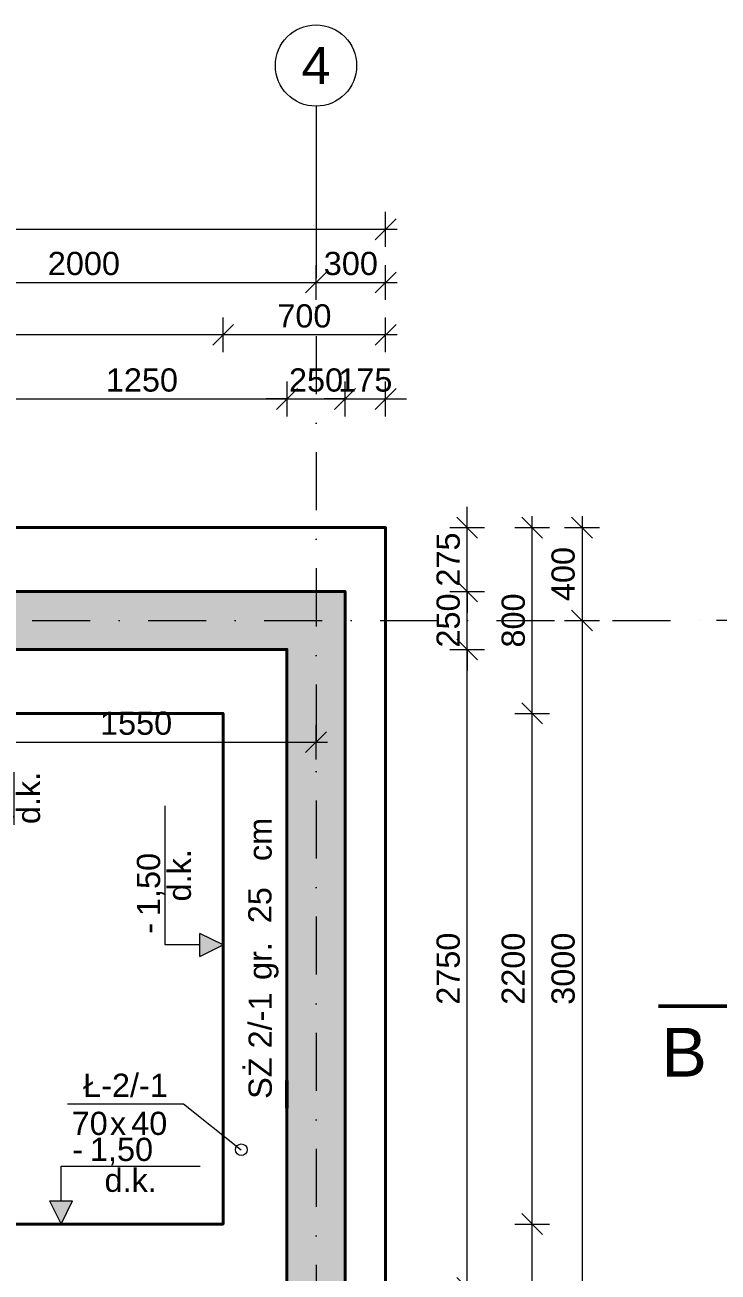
# Model space of a CAD drawing. Header units: millimetres. Extents: x -21220 to 1756793, y -806857 to 86733.
# Drawn here: x 63645 to 66631, y 14533 to 19905 of the extents above; entities that cross this region are included whole.
import ezdxf
from ezdxf.enums import TextEntityAlignment as Align

# ---------------------------------------------------------------- set-up
doc = ezdxf.new("R2010")
doc.units = ezdxf.units.MM
doc.header["$LTSCALE"] = 10
doc.linetypes.add('DASHDOT', pattern=[1, 0.5, -0.25, 0, -0.25])
doc.layers.get('Defpoints').update_dxf_attribs({"color": 2, "lineweight": 50})
for name, color, linetype, lineweight in [('G-Bloki', 221, 'Continuous', 5), ('G-Cienka', 4, 'Continuous', 9), ('G-Elementy konstrukcyjne', 1, 'Continuous', 40), ('G-Kreskowanie', 9, 'Continuous', 5), ('G-Opisy', 2, 'Continuous', 18), ('G-Osie', 6, 'DASHDOT', 9), ('G-Wymiary', 4, 'Continuous', 9)]:
    doc.layers.add(name, color=color, linetype=linetype, lineweight=lineweight)
doc.styles.add('Arial-GG', font='arial.ttf')
doc.dimstyles.new('e-cad_1_50_[mm]', dxfattribs={"dimscale": 50, "dimtxt": 2, "dimasz": 1.8, "dimexe": 1.5, "dimexo": 0, "dimgap": 0.6, "dimtad": 1, "dimdec": 1, "dimrnd": 1, "dimtxsty": 'Arial-GG', "dimblk": 'OBLIQUE', "dimcen": 0, "dimdle": 1, "dimclrd": 4, "dimclre": 4, "dimclrt": 7, "dimadec": 1, "dimazin": 0, "dimtfac": 1, "dimtdec": 1, "dimtix": 1, "dimtmove": 0, "dimatfit": 2, "dimfxl": 1.5, "dimfxlon": 1, "dimlwd": -1, "dimlwe": -1, "dimarcsym": 0})
doc.dimstyles.new('W-1 do 50-GG mm', dxfattribs={"dimscale": 50, "dimtxt": 2, "dimasz": 1.8, "dimexe": 1.5, "dimexo": 0, "dimgap": 0.6, "dimtad": 1, "dimdec": 1, "dimrnd": 1, "dimtxsty": 'Arial-GG', "dimblk": 'OBLIQUE', "dimcen": 0, "dimdle": 1, "dimclrd": 4, "dimclre": 4, "dimclrt": 7, "dimadec": 1, "dimazin": 0, "dimtfac": 1, "dimtdec": 1, "dimtix": 1, "dimtmove": 0, "dimatfit": 2, "dimfxl": 1.5, "dimfxlon": 1, "dimlwd": -1, "dimlwe": -1, "dimarcsym": 0})

# ---------------------------------------------------------------- blocks, each defined once
blk = doc.blocks.new('*U572')
at = {"layer": 'G-Cienka', "ltscale": 0.8}
blk.add_lwpolyline([(490.2, 0), (0, 0)], dxfattribs=at)
blk.add_circle((665.2, 0), 175, dxfattribs=at)
at = {"layer": 'G-Opisy', "ltscale": 0.8, "style": 'Arial-GG'}
blk.add_attdef('OS', text='', height=160, dxfattribs=at).set_placement((681.9, 0), align=Align.MIDDLE_CENTER)
blk = doc.blocks.new('*U566')
at = {"layer": 'G-Cienka', "ltscale": 0.8}
blk.add_lwpolyline([(-490.2, 0), (0, 0)], dxfattribs=at)
blk.add_circle((-665.2, 0), 175, dxfattribs=at)
at = {"layer": 'G-Opisy', "ltscale": 0.8, "style": 'Arial-GG'}
blk.add_attdef('OS', text='', height=160, rotation=90, dxfattribs=at).set_placement((-665.2, 0), align=Align.MIDDLE_CENTER)
blk = doc.blocks.new('*U580')
at = {"layer": 'G-Opisy'}
blk.add_hatch(color=256, dxfattribs=at).paths.add_polyline_path([(-50, 100), (0, 0), (50, 100), (0, 100)])
for p, q in [((0, 250), (600, 250)), ((-50, 100), (50, 100)), ((-100, 0), (100, 0))]:
    blk.add_line(p, q, dxfattribs=at)
at = {"layer": 'G-Opisy', "ltscale": 0.04}
for points in [[(0, 100), (0, 200), (0, 250)], [(-50, 100), (0, 0), (50, 100)]]:
    blk.add_lwpolyline(points, dxfattribs=at)
at = {"layer": 'G-Opisy', "ltscale": 2, "style": 'Arial-GG'}
for tag, p in [('ZNAK', (48.1, 321.8)), ('RZEDNA', (124.7, 321.8))]:
    blk.add_attdef(tag, text='', height=100, dxfattribs=at).set_placement(p, align=Align.MIDDLE_LEFT)
blk.add_attdef('POLOZENIE', text='', height=100, dxfattribs=at).set_placement((300, 188.9), align=Align.MIDDLE_CENTER)
blk = doc.blocks.new('*U581')
at = {"layer": 'G-Opisy'}
blk.add_hatch(color=256, dxfattribs=at).paths.add_polyline_path([(-100, -50), (0, 0), (-100, 50), (-100, 0)])
for p, q in [((-250, 0), (-250, 600)), ((0, -100), (0, 100)), ((-100, -50), (-100, 50))]:
    blk.add_line(p, q, dxfattribs=at)
at = {"layer": 'G-Opisy', "ltscale": 0.04}
for points in [[(-100, -50), (0, 0), (-100, 50)], [(-100, 0), (-200, 0), (-250, 0)]]:
    blk.add_lwpolyline(points, dxfattribs=at)
at = {"layer": 'G-Opisy', "ltscale": 2, "style": 'Arial-GG'}
for tag, p in [('RZEDNA', (-321.8, 124.7)), ('ZNAK', (-321.8, 48.1))]:
    blk.add_attdef(tag, text='', height=100, rotation=90, dxfattribs=at).set_placement(p, align=Align.MIDDLE_LEFT)
blk.add_attdef('POLOZENIE', text='', height=100, rotation=90, dxfattribs=at).set_placement((-188.9, 300), align=Align.MIDDLE_CENTER)
blk = doc.blocks.new('_Oblique')
at = {"color": 0, "linetype": 'ByBlock', "lineweight": -2}
blk.add_line((-0.5, -0.5), (0.5, 0.5), dxfattribs=at)
blk = doc.blocks.new('*D817')
at = {"layer": 'Defpoints', "color": 0, "ltscale": 0.8}
for p in [(64499, 14739.7), (63424, 11429.8), (64499, 9153.9)]:
    blk.add_point(p, dxfattribs=at)
at = {"layer": 'G-Wymiary', "color": 4, "ltscale": 2}
for p, q in [((63424, 9228.9), (63424, 9078.9)), ((64499, 9228.9), (64499, 9078.9)), ((63374, 9153.9), (64549, 9153.9))]:
    blk.add_line(p, q, dxfattribs=at)
at = {"layer": 'G-Wymiary', "color": 4, "ltscale": 0.8, "xscale": 90, "yscale": 90, "zscale": 90, "rotation": 180}
blk.add_blockref('_Oblique', (63424, 9153.9), dxfattribs=at)
at = {"layer": 'G-Wymiary', "color": 4, "ltscale": 0.8, "xscale": 90, "yscale": 90, "zscale": 90}
blk.add_blockref('_Oblique', (64499, 9153.9), dxfattribs=at)
at = {"layer": 'G-Wymiary', "color": 7, "ltscale": 0.8, "insert": (63961.5, 9234.9), "char_height": 100, "attachment_point": 5, "style": 'Arial-GG'}
blk.add_mtext('1075', dxfattribs=at)
blk = doc.blocks.new('*D818')
at = {"layer": 'Defpoints', "color": 0, "ltscale": 0.8}
for p in [(64499, 14739.7), (65199, 13939.7), (65199, 9153.9)]:
    blk.add_point(p, dxfattribs=at)
at = {"layer": 'G-Wymiary', "color": 4, "ltscale": 2}
for p, q in [((64499, 9228.9), (64499, 9078.9)), ((65199, 9228.9), (65199, 9078.9)), ((64449, 9153.9), (65249, 9153.9))]:
    blk.add_line(p, q, dxfattribs=at)
at = {"layer": 'G-Wymiary', "color": 4, "ltscale": 0.8, "xscale": 90, "yscale": 90, "zscale": 90, "rotation": 180}
blk.add_blockref('_Oblique', (64499, 9153.9), dxfattribs=at)
at = {"layer": 'G-Wymiary', "color": 4, "ltscale": 0.8, "xscale": 90, "yscale": 90, "zscale": 90}
blk.add_blockref('_Oblique', (65199, 9153.9), dxfattribs=at)
at = {"layer": 'G-Wymiary', "color": 7, "ltscale": 0.8, "insert": (64849, 9234.9), "char_height": 100, "attachment_point": 5, "style": 'Arial-GG'}
blk.add_mtext('700', dxfattribs=at)
blk = doc.blocks.new('*U617')
at = {"ltscale": 2}
blk.add_point((0, 0), dxfattribs=at)
at = {"layer": 'Defpoints'}
blk.add_lwpolyline([(0, 380.1), (0, 259.7)], dxfattribs=at)
at = {"layer": 'G-Opisy', "insert": (101, -521.8), "char_height": 100, "width": 2920.171, "attachment_point": 5, "rotation": 270, "style": 'Arial-GG'}
blk.add_mtext('gr.         cm', dxfattribs=at)
at = {"layer": 'G-Opisy', "ltscale": 2, "style": 'Arial-GG'}
blk.add_attdef('NAZWA', text='', height=100, rotation=270, dxfattribs=at).set_placement((65.7, -118.5), align=Align.RIGHT)
blk.add_attdef('GR', text='', height=100, rotation=270, dxfattribs=at).set_placement((67, -494.8), align=Align.CENTER)
blk = doc.blocks.new('*D841')
at = {"layer": 'Defpoints', "color": 0, "ltscale": 0.8}
for p in [(56899, 19064.7), (66624, 12771), (56612.2, 10104.5), (55174, 9908.5), (56899, 8467.3)]:
    blk.add_point(p, dxfattribs=at)
at = {"layer": 'G-Wymiary', "color": 4, "ltscale": 2}
blk.add_arc((56899, 10339.7), 370.9, 194.0362, 270, dxfattribs=at)
at = {"layer": 'G-Wymiary', "color": 4, "ltscale": 0.8, "xscale": 90, "yscale": 90, "zscale": 90, "rotation": 104.0362434679265}
blk.add_blockref('_Oblique', (56539.2, 10249.8), dxfattribs=at)
at = {"layer": 'G-Wymiary', "color": 4, "ltscale": 0.8, "xscale": 90, "yscale": 90, "zscale": 90}
blk.add_blockref('_Oblique', (56899, 9968.9), dxfattribs=at)
at = {"layer": 'G-Wymiary', "color": 7, "ltscale": 0.8, "insert": (56726.2, 10118.4), "char_height": 100, "attachment_point": 5, "rotation": 322.0181, "style": 'Arial-GG'}
blk.add_mtext('76,0%%d', dxfattribs=at)
blk = doc.blocks.new('*D846')
at = {"layer": 'Defpoints', "color": 0, "ltscale": 0.8}
for p in [(64774, 18293.9), (63524, 17464.7), (64774, 17214.7)]:
    blk.add_point(p, dxfattribs=at)
at = {"layer": 'G-Wymiary', "color": 4, "ltscale": 2}
for p, q in [((63524, 18218.9), (63524, 18368.9)), ((64774, 18218.9), (64774, 18368.9)), ((63474, 18293.9), (64824, 18293.9))]:
    blk.add_line(p, q, dxfattribs=at)
at = {"layer": 'G-Wymiary', "color": 4, "ltscale": 0.8, "xscale": 90, "yscale": 90, "zscale": 90, "rotation": 180}
blk.add_blockref('_Oblique', (63524, 18293.9), dxfattribs=at)
at = {"layer": 'G-Wymiary', "color": 4, "ltscale": 0.8, "xscale": 90, "yscale": 90, "zscale": 90}
blk.add_blockref('_Oblique', (64774, 18293.9), dxfattribs=at)
at = {"layer": 'G-Wymiary', "color": 7, "ltscale": 0.8, "insert": (64149, 18374.9), "char_height": 100, "attachment_point": 5, "style": 'Arial-GG'}
blk.add_mtext('1250', dxfattribs=at)
blk = doc.blocks.new('*D847')
at = {"layer": 'Defpoints', "color": 0, "ltscale": 0.8}
for p in [(65024, 18293.9), (65024, 17464.7), (64774, 17214.7)]:
    blk.add_point(p, dxfattribs=at)
at = {"layer": 'G-Wymiary', "color": 4, "ltscale": 2}
for p, q in [((64774, 18218.9), (64774, 18368.9)), ((65024, 18218.9), (65024, 18368.9)), ((64774, 18293.9), (64684, 18293.9)), ((64774, 18293.9), (65024, 18293.9)), ((65024, 18293.9), (65114, 18293.9))]:
    blk.add_line(p, q, dxfattribs=at)
at = {"layer": 'G-Wymiary', "color": 4, "ltscale": 0.8, "xscale": 90, "yscale": 90, "zscale": 90}
blk.add_blockref('_Oblique', (64774, 18293.9), dxfattribs=at)
at = {"layer": 'G-Wymiary', "color": 4, "ltscale": 0.8, "xscale": 90, "yscale": 90, "zscale": 90, "rotation": 180}
blk.add_blockref('_Oblique', (65024, 18293.9), dxfattribs=at)
at = {"layer": 'G-Wymiary', "color": 7, "ltscale": 0.8, "insert": (64899, 18374.9), "char_height": 100, "attachment_point": 5, "style": 'Arial-GG'}
blk.add_mtext('250', dxfattribs=at)
blk = doc.blocks.new('*D848')
at = {"layer": 'Defpoints', "color": 0, "ltscale": 0.8}
for p in [(65199, 18293.9), (65199, 17739.7), (65024, 17464.7)]:
    blk.add_point(p, dxfattribs=at)
at = {"layer": 'G-Wymiary', "color": 4, "ltscale": 2}
for p, q in [((65024, 18218.9), (65024, 18368.9)), ((65199, 18218.9), (65199, 18368.9)), ((65024, 18293.9), (64934, 18293.9)), ((65024, 18293.9), (65199, 18293.9)), ((65199, 18293.9), (65289, 18293.9))]:
    blk.add_line(p, q, dxfattribs=at)
at = {"layer": 'G-Wymiary', "color": 4, "ltscale": 0.8, "xscale": 90, "yscale": 90, "zscale": 90}
blk.add_blockref('_Oblique', (65024, 18293.9), dxfattribs=at)
at = {"layer": 'G-Wymiary', "color": 4, "ltscale": 0.8, "xscale": 90, "yscale": 90, "zscale": 90, "rotation": 180}
blk.add_blockref('_Oblique', (65199, 18293.9), dxfattribs=at)
at = {"layer": 'G-Wymiary', "color": 7, "ltscale": 0.8, "insert": (65111.5, 18374.9), "char_height": 100, "attachment_point": 5, "style": 'Arial-GG'}
blk.add_mtext('175', dxfattribs=at)
blk = doc.blocks.new('*D849')
at = {"layer": 'Defpoints', "color": 0, "ltscale": 0.8}
for p in [(64499, 18570), (65199, 17739.7), (64499, 16939.7)]:
    blk.add_point(p, dxfattribs=at)
at = {"layer": 'G-Wymiary', "color": 4, "ltscale": 2}
for p, q in [((64499, 18495), (64499, 18645)), ((65199, 18495), (65199, 18645)), ((65249, 18570), (64449, 18570))]:
    blk.add_line(p, q, dxfattribs=at)
at = {"layer": 'G-Wymiary', "color": 4, "ltscale": 0.8, "xscale": 90, "yscale": 90, "zscale": 90, "rotation": 180}
blk.add_blockref('_Oblique', (64499, 18570), dxfattribs=at)
at = {"layer": 'G-Wymiary', "color": 4, "ltscale": 0.8, "xscale": 90, "yscale": 90, "zscale": 90}
blk.add_blockref('_Oblique', (65199, 18570), dxfattribs=at)
at = {"layer": 'G-Wymiary', "color": 7, "ltscale": 0.8, "insert": (64849, 18651), "char_height": 100, "attachment_point": 5, "style": 'Arial-GG'}
blk.add_mtext('700', dxfattribs=at)
blk = doc.blocks.new('*D850')
at = {"layer": 'Defpoints', "color": 0, "ltscale": 0.8}
for p in [(59324, 18570), (59324, 17739.7), (64499, 16939.7)]:
    blk.add_point(p, dxfattribs=at)
at = {"layer": 'G-Wymiary', "color": 4, "ltscale": 2}
for p, q in [((59324, 18495), (59324, 18645)), ((64499, 18495), (64499, 18645)), ((64549, 18570), (59274, 18570))]:
    blk.add_line(p, q, dxfattribs=at)
at = {"layer": 'G-Wymiary', "color": 4, "ltscale": 0.8, "xscale": 90, "yscale": 90, "zscale": 90, "rotation": 180}
blk.add_blockref('_Oblique', (59324, 18570), dxfattribs=at)
at = {"layer": 'G-Wymiary', "color": 4, "ltscale": 0.8, "xscale": 90, "yscale": 90, "zscale": 90}
blk.add_blockref('_Oblique', (64499, 18570), dxfattribs=at)
at = {"layer": 'G-Wymiary', "color": 7, "ltscale": 0.8, "insert": (61911.5, 18651), "char_height": 100, "attachment_point": 5, "style": 'Arial-GG'}
blk.add_mtext('5175', dxfattribs=at)
blk = doc.blocks.new('*D857')
at = {"layer": 'Defpoints', "color": 0, "ltscale": 0.8}
for p in [(64899, 18795.7), (62899, 17739.7), (64899, 17739.7)]:
    blk.add_point(p, dxfattribs=at)
at = {"layer": 'G-Wymiary', "color": 4, "ltscale": 2}
for p, q in [((62899, 18720.7), (62899, 18870.7)), ((64899, 18720.7), (64899, 18870.7)), ((62849, 18795.7), (64949, 18795.7))]:
    blk.add_line(p, q, dxfattribs=at)
at = {"layer": 'G-Wymiary', "color": 4, "ltscale": 0.8, "xscale": 90, "yscale": 90, "zscale": 90, "rotation": 180}
blk.add_blockref('_Oblique', (62899, 18795.7), dxfattribs=at)
at = {"layer": 'G-Wymiary', "color": 4, "ltscale": 0.8, "xscale": 90, "yscale": 90, "zscale": 90}
blk.add_blockref('_Oblique', (64899, 18795.7), dxfattribs=at)
at = {"layer": 'G-Wymiary', "color": 7, "ltscale": 0.8, "insert": (63899, 18876.8), "char_height": 100, "attachment_point": 5, "style": 'Arial-GG'}
blk.add_mtext('2000', dxfattribs=at)
blk = doc.blocks.new('*D858')
at = {"layer": 'Defpoints', "color": 0, "ltscale": 0.8}
for p in [(65199, 18795.7), (64899, 17739.7), (65199, 17739.7)]:
    blk.add_point(p, dxfattribs=at)
at = {"layer": 'G-Wymiary', "color": 4, "ltscale": 2}
for p, q in [((64899, 18720.7), (64899, 18870.7)), ((65199, 18720.7), (65199, 18870.7)), ((64849, 18795.7), (65249, 18795.7))]:
    blk.add_line(p, q, dxfattribs=at)
at = {"layer": 'G-Wymiary', "color": 4, "ltscale": 0.8, "xscale": 90, "yscale": 90, "zscale": 90, "rotation": 180}
blk.add_blockref('_Oblique', (64899, 18795.7), dxfattribs=at)
at = {"layer": 'G-Wymiary', "color": 4, "ltscale": 0.8, "xscale": 90, "yscale": 90, "zscale": 90}
blk.add_blockref('_Oblique', (65199, 18795.7), dxfattribs=at)
at = {"layer": 'G-Wymiary', "color": 7, "ltscale": 0.8, "insert": (65049, 18876.8), "char_height": 100, "attachment_point": 5, "style": 'Arial-GG'}
blk.add_mtext('300', dxfattribs=at)
blk = doc.blocks.new('*D859')
at = {"layer": 'Defpoints', "color": 0, "ltscale": 0.8}
for p in [(56499, 19024.4), (56499, 17739.7), (65199, 17739.7)]:
    blk.add_point(p, dxfattribs=at)
at = {"layer": 'G-Wymiary', "color": 4, "ltscale": 2}
for p, q in [((56499, 18949.4), (56499, 19099.4)), ((65199, 18949.4), (65199, 19099.4)), ((65249, 19024.4), (56449, 19024.4))]:
    blk.add_line(p, q, dxfattribs=at)
at = {"layer": 'G-Wymiary', "color": 4, "ltscale": 0.8, "xscale": 90, "yscale": 90, "zscale": 90, "rotation": 180}
blk.add_blockref('_Oblique', (56499, 19024.4), dxfattribs=at)
at = {"layer": 'G-Wymiary', "color": 4, "ltscale": 0.8, "xscale": 90, "yscale": 90, "zscale": 90}
blk.add_blockref('_Oblique', (65199, 19024.4), dxfattribs=at)
at = {"layer": 'G-Wymiary', "color": 7, "ltscale": 0.8, "insert": (60849, 19105.5), "char_height": 100, "attachment_point": 5, "style": 'Arial-GG'}
blk.add_mtext('8700', dxfattribs=at)
blk = doc.blocks.new('*D861')
at = {"layer": 'Defpoints', "color": 0, "ltscale": 0.8}
for p in [(64774, 14464.7), (65550, 14464.7), (65024, 14214.7)]:
    blk.add_point(p, dxfattribs=at)
at = {"layer": 'G-Wymiary', "color": 4, "ltscale": 2}
for p, q in [((65550, 14464.7), (65550, 14554.7)), ((65475, 14464.7), (65625, 14464.7)), ((65550, 14214.7), (65550, 14464.7)), ((65475, 14214.7), (65625, 14214.7)), ((65550, 14214.7), (65550, 14124.7))]:
    blk.add_line(p, q, dxfattribs=at)
at = {"layer": 'G-Wymiary', "color": 4, "ltscale": 0.8, "xscale": 90, "yscale": 90, "zscale": 90}
for p, rotation in [((65550, 14464.7), 270), ((65550, 14214.7), 90)]:
    blk.add_blockref('_Oblique', p, dxfattribs=dict(at, rotation=rotation))
at = {"layer": 'G-Wymiary', "color": 7, "ltscale": 0.8, "insert": (65468.9, 14339.7), "char_height": 100, "attachment_point": 5, "rotation": 90, "style": 'Arial-GG'}
blk.add_mtext('250', dxfattribs=at)
blk = doc.blocks.new('*D862')
at = {"layer": 'Defpoints', "color": 0, "ltscale": 0.8}
for p in [(64774, 17214.7), (65550, 17214.7), (64774, 14464.7)]:
    blk.add_point(p, dxfattribs=at)
at = {"layer": 'G-Wymiary', "color": 4, "ltscale": 2}
for p, q in [((65550, 14414.7), (65550, 17264.7)), ((65475, 17214.7), (65625, 17214.7)), ((65475, 14464.7), (65625, 14464.7))]:
    blk.add_line(p, q, dxfattribs=at)
at = {"layer": 'G-Wymiary', "color": 4, "ltscale": 0.8, "xscale": 90, "yscale": 90, "zscale": 90}
for p, rotation in [((65550, 17214.7), 90), ((65550, 14464.7), 270)]:
    blk.add_blockref('_Oblique', p, dxfattribs=dict(at, rotation=rotation))
at = {"layer": 'G-Wymiary', "color": 7, "ltscale": 0.8, "insert": (65468.9, 15839.7), "char_height": 100, "attachment_point": 5, "rotation": 90, "style": 'Arial-GG'}
blk.add_mtext('2750', dxfattribs=at)
blk = doc.blocks.new('*D863')
at = {"layer": 'Defpoints', "color": 0, "ltscale": 0.8}
for p in [(65024, 17464.7), (65550, 17464.7), (64774, 17214.7)]:
    blk.add_point(p, dxfattribs=at)
at = {"layer": 'G-Wymiary', "color": 4, "ltscale": 2}
for p, q in [((65550, 17464.7), (65550, 17554.7)), ((65475, 17464.7), (65625, 17464.7)), ((65550, 17214.7), (65550, 17464.7)), ((65475, 17214.7), (65625, 17214.7)), ((65550, 17214.7), (65550, 17124.7))]:
    blk.add_line(p, q, dxfattribs=at)
at = {"layer": 'G-Wymiary', "color": 4, "ltscale": 0.8, "xscale": 90, "yscale": 90, "zscale": 90}
for p, rotation in [((65550, 17464.7), 270), ((65550, 17214.7), 90)]:
    blk.add_blockref('_Oblique', p, dxfattribs=dict(at, rotation=rotation))
at = {"layer": 'G-Wymiary', "color": 7, "ltscale": 0.8, "insert": (65468.9, 17339.7), "char_height": 100, "attachment_point": 5, "rotation": 90, "style": 'Arial-GG'}
blk.add_mtext('250', dxfattribs=at)
blk = doc.blocks.new('*D864')
at = {"layer": 'Defpoints', "color": 0, "ltscale": 0.8}
for p in [(65199, 17739.7), (65550, 17739.7), (65024, 17464.7)]:
    blk.add_point(p, dxfattribs=at)
at = {"layer": 'G-Wymiary', "color": 4, "ltscale": 2}
for p, q in [((65550, 17739.7), (65550, 17829.7)), ((65475, 17739.7), (65625, 17739.7)), ((65550, 17464.7), (65550, 17739.7)), ((65475, 17464.7), (65625, 17464.7)), ((65550, 17464.7), (65550, 17374.7))]:
    blk.add_line(p, q, dxfattribs=at)
at = {"layer": 'G-Wymiary', "color": 4, "ltscale": 0.8, "xscale": 90, "yscale": 90, "zscale": 90}
for p, rotation in [((65550, 17739.7), 270), ((65550, 17464.7), 90)]:
    blk.add_blockref('_Oblique', p, dxfattribs=dict(at, rotation=rotation))
at = {"layer": 'G-Wymiary', "color": 7, "ltscale": 0.8, "insert": (65468.9, 17602.2), "char_height": 100, "attachment_point": 5, "rotation": 90, "style": 'Arial-GG'}
blk.add_mtext('275', dxfattribs=at)
blk = doc.blocks.new('*D867')
at = {"layer": 'Defpoints', "color": 0, "ltscale": 0.8}
for p in [(64499, 14739.7), (65830.2, 14739.7), (65199, 13939.7)]:
    blk.add_point(p, dxfattribs=at)
at = {"layer": 'G-Wymiary', "color": 4, "ltscale": 2}
for p, q in [((65830.2, 13889.7), (65830.2, 14789.7)), ((65755.2, 14739.7), (65905.2, 14739.7)), ((65755.2, 13939.7), (65905.2, 13939.7))]:
    blk.add_line(p, q, dxfattribs=at)
at = {"layer": 'G-Wymiary', "color": 4, "ltscale": 0.8, "xscale": 90, "yscale": 90, "zscale": 90}
for p, rotation in [((65830.2, 14739.7), 90), ((65830.2, 13939.7), 270)]:
    blk.add_blockref('_Oblique', p, dxfattribs=dict(at, rotation=rotation))
at = {"layer": 'G-Wymiary', "color": 7, "ltscale": 0.8, "insert": (65749.1, 14339.7), "char_height": 100, "attachment_point": 5, "rotation": 90, "style": 'Arial-GG'}
blk.add_mtext('800', dxfattribs=at)
blk = doc.blocks.new('*D868')
at = {"layer": 'Defpoints', "color": 0, "ltscale": 0.8}
for p in [(64499, 16939.7), (65830.2, 16939.7), (64499, 14739.7)]:
    blk.add_point(p, dxfattribs=at)
at = {"layer": 'G-Wymiary', "color": 4, "ltscale": 2}
for p, q in [((65830.2, 14689.7), (65830.2, 16989.7)), ((65755.2, 16939.7), (65905.2, 16939.7)), ((65755.2, 14739.7), (65905.2, 14739.7))]:
    blk.add_line(p, q, dxfattribs=at)
at = {"layer": 'G-Wymiary', "color": 4, "ltscale": 0.8, "xscale": 90, "yscale": 90, "zscale": 90}
for p, rotation in [((65830.2, 16939.7), 90), ((65830.2, 14739.7), 270)]:
    blk.add_blockref('_Oblique', p, dxfattribs=dict(at, rotation=rotation))
at = {"layer": 'G-Wymiary', "color": 7, "ltscale": 0.8, "insert": (65749.1, 15839.7), "char_height": 100, "attachment_point": 5, "rotation": 90, "style": 'Arial-GG'}
blk.add_mtext('2200', dxfattribs=at)
blk = doc.blocks.new('*D869')
at = {"layer": 'Defpoints', "color": 0, "ltscale": 0.8}
for p in [(65199, 17739.7), (65830.2, 17739.7), (64499, 16939.7)]:
    blk.add_point(p, dxfattribs=at)
at = {"layer": 'G-Wymiary', "color": 4, "ltscale": 2}
for p, q in [((65830.2, 16889.7), (65830.2, 17789.7)), ((65755.2, 17739.7), (65905.2, 17739.7)), ((65755.2, 16939.7), (65905.2, 16939.7))]:
    blk.add_line(p, q, dxfattribs=at)
at = {"layer": 'G-Wymiary', "color": 4, "ltscale": 0.8, "xscale": 90, "yscale": 90, "zscale": 90}
for p, rotation in [((65830.2, 17739.7), 90), ((65830.2, 16939.7), 270)]:
    blk.add_blockref('_Oblique', p, dxfattribs=dict(at, rotation=rotation))
at = {"layer": 'G-Wymiary', "color": 7, "ltscale": 0.8, "insert": (65749.1, 17339.7), "char_height": 100, "attachment_point": 5, "rotation": 90, "style": 'Arial-GG'}
blk.add_mtext('800', dxfattribs=at)
blk = doc.blocks.new('*D870')
at = {"layer": 'Defpoints', "color": 0, "ltscale": 0.8}
for p in [(65199, 17739.7), (64899, 17339.7), (66045, 17339.7)]:
    blk.add_point(p, dxfattribs=at)
at = {"layer": 'G-Wymiary', "color": 4, "ltscale": 2}
for p, q in [((66045, 17789.7), (66045, 17289.7)), ((65970, 17739.7), (66120, 17739.7)), ((65970, 17339.7), (66120, 17339.7))]:
    blk.add_line(p, q, dxfattribs=at)
at = {"layer": 'G-Wymiary', "color": 4, "ltscale": 0.8, "xscale": 90, "yscale": 90, "zscale": 90}
for p, rotation in [((66045, 17739.7), 90), ((66045, 17339.7), 270)]:
    blk.add_blockref('_Oblique', p, dxfattribs=dict(at, rotation=rotation))
at = {"layer": 'G-Wymiary', "color": 7, "ltscale": 0.8, "insert": (65963.9, 17539.7), "char_height": 100, "attachment_point": 5, "rotation": 90, "style": 'Arial-GG'}
blk.add_mtext('400', dxfattribs=at)
blk = doc.blocks.new('*D871')
at = {"layer": 'Defpoints', "color": 0, "ltscale": 0.8}
for p in [(64899, 17339.7), (64902.1, 14339.7), (66045, 14339.7)]:
    blk.add_point(p, dxfattribs=at)
at = {"layer": 'G-Wymiary', "color": 4, "ltscale": 2}
for p, q in [((66045, 17389.7), (66045, 14289.7)), ((65970, 17339.7), (66120, 17339.7)), ((65970, 14339.7), (66120, 14339.7))]:
    blk.add_line(p, q, dxfattribs=at)
at = {"layer": 'G-Wymiary', "color": 4, "ltscale": 0.8, "xscale": 90, "yscale": 90, "zscale": 90}
for p, rotation in [((66045, 17339.7), 90), ((66045, 14339.7), 270)]:
    blk.add_blockref('_Oblique', p, dxfattribs=dict(at, rotation=rotation))
at = {"layer": 'G-Wymiary', "color": 7, "ltscale": 0.8, "insert": (65963.9, 15839.7), "char_height": 100, "attachment_point": 5, "rotation": 90, "style": 'Arial-GG'}
blk.add_mtext('3000', dxfattribs=at)
blk = doc.blocks.new('*D875')
at = {"layer": 'Defpoints', "color": 0, "ltscale": 0.8}
for p in [(62899, 19064.7), (66624, 12771), (63315, 11238.5), (55174, 9908.5), (62899, 8467.3)]:
    blk.add_point(p, dxfattribs=at)
at = {"layer": 'G-Wymiary', "color": 4, "ltscale": 2}
blk.add_arc((62899, 11839.7), 731.1, 270, 14.0362, dxfattribs=at)
at = {"layer": 'G-Wymiary', "color": 4, "ltscale": 0.8, "xscale": 90, "yscale": 90, "zscale": 90}
for p, rotation in [((63608.3, 12017.1), 104.0362434679265), ((62899, 11108.6), 180)]:
    blk.add_blockref('_Oblique', p, dxfattribs=dict(at, rotation=rotation))
at = {"layer": 'G-Wymiary', "color": 7, "ltscale": 0.8, "insert": (63404.3, 11445.2), "char_height": 100, "attachment_point": 5, "rotation": 52.0181, "style": 'Arial-GG'}
blk.add_mtext('104,0%%d', dxfattribs=at)
blk = doc.blocks.new('*D798')
at = {"layer": 'Defpoints', "color": 0, "ltscale": 0.8}
blk.add_point((-93.2, 106.8), dxfattribs=at)
blk.add_point((-93.2, 106.8), dxfattribs=at)
blk.add_point((-93.2, 106.8), dxfattribs=at)
at = {"layer": 'G-Opisy', "color": 4, "ltscale": 2}
for p, q in [((-842.2, 304.2), (-342.2, 304.2)), ((-342.2, 304.2), (-93.2, 106.8)), ((-93.2, 106.8), (-93.2, 106.8))]:
    blk.add_line(p, q, dxfattribs=at)
blk = doc.blocks.new('*D890')
at = {"layer": 'Defpoints', "color": 0, "ltscale": 0.8}
for p in [(64899, 16815.7), (63349, 16639.7), (64899, 16639.7)]:
    blk.add_point(p, dxfattribs=at)
at = {"layer": 'G-Wymiary', "color": 4, "ltscale": 2}
for p, q in [((63349, 16740.7), (63349, 16890.7)), ((64899, 16740.7), (64899, 16890.7)), ((63299, 16815.7), (64949, 16815.7))]:
    blk.add_line(p, q, dxfattribs=at)
at = {"layer": 'G-Wymiary', "color": 4, "ltscale": 0.8, "xscale": 90, "yscale": 90, "zscale": 90, "rotation": 180}
blk.add_blockref('_Oblique', (63349, 16815.7), dxfattribs=at)
at = {"layer": 'G-Wymiary', "color": 4, "ltscale": 0.8, "xscale": 90, "yscale": 90, "zscale": 90}
blk.add_blockref('_Oblique', (64899, 16815.7), dxfattribs=at)
at = {"layer": 'G-Wymiary', "color": 7, "ltscale": 0.8, "insert": (64124, 16896.7), "char_height": 100, "attachment_point": 5, "style": 'Arial-GG'}
blk.add_mtext('1550', dxfattribs=at)
blk = doc.blocks.new('*U725')
at = {"layer": 'G-Opisy', "const_width": 15}
blk.add_lwpolyline([(0, -369.1), (0, 456.7), (160.8, 0), (-313, 0)], dxfattribs=at)
at = {"layer": 'G-Opisy', "style": 'Arial-GG'}
blk.add_attdef('OZNACZENIE_PRZEKROJU', text='', height=210, dxfattribs=at).set_placement((-201.9, -198.3, -15), align=Align.MIDDLE_CENTER)
blk = doc.blocks.new('*U576')
at = {"layer": 'G-Opisy'}
blk.add_hatch(color=256, dxfattribs=at).paths.add_polyline_path([(100, -50), (0, 0), (100, 50), (100, 0)])
for p, q in [((250, 0), (250, 600)), ((0, -100), (0, 100)), ((100, -50), (100, 50))]:
    blk.add_line(p, q, dxfattribs=at)
at = {"layer": 'G-Opisy', "ltscale": 0.04}
for points in [[(100, -50), (0, 0), (100, 50)], [(100, 0), (200, 0), (250, 0)]]:
    blk.add_lwpolyline(points, dxfattribs=at)
at = {"layer": 'G-Opisy', "ltscale": 2, "style": 'Arial-GG'}
for tag, p in [('RZEDNA', (178.2, 124.7)), ('ZNAK', (178.2, 48.1))]:
    blk.add_attdef(tag, text='', height=100, rotation=90, dxfattribs=at).set_placement(p, align=Align.MIDDLE_LEFT)
blk.add_attdef('POLOZENIE', text='', height=100, rotation=90, dxfattribs=at).set_placement((311.1, 300), align=Align.MIDDLE_CENTER)
blk = doc.blocks.new('*U687')
at = {"layer": 'G-Cienka', "ltscale": 0.8}
blk.add_circle((-93.19, 106.78), 25, dxfattribs=at)
at = {"layer": 'G-Opisy', "ltscale": 0.8, "insert": (-624.24, 169.78), "char_height": 100, "width": 73.3551, "attachment_point": 8, "style": 'Arial-GG'}
blk.add_mtext('x', dxfattribs=at)
at = {"layer": 'G-Opisy', "ltscale": 0.8, "style": 'Arial-GG'}
blk.add_attdef('NAZWA', text='', height=100, dxfattribs=at).set_placement((-592.23, 304.18), align=Align.BOTTOM_CENTER)
blk.add_attdef('SZE', text='', height=100, dxfattribs=at).set_placement((-668.73, 140.18), align=Align.BOTTOM_RIGHT)
blk.add_attdef('WYS', text='', height=100, dxfattribs=at).set_placement((-567.64, 140.18), align=Align.BOTTOM_LEFT)
at = {"layer": 'G-Opisy', "ltscale": 2}
dim = blk.add_linear_dim(base=(-93.19, 106.78), p1=(-93.19, 106.78), p2=(-93.19, 106.78), text=' ', dimstyle='e-cad_1_50_[mm]', override={"dimscale": 50, "dimasz": 0, "dimgap": 5, "dimsah": 1, "dimdle": 6, "dimse1": 1, "dimse2": 1, "dimsd1": 1, "dimtmove": 1}, dxfattribs=at)
dim.commit()
dim.dimension.update_dxf_attribs({"geometry": '*D798', "text_midpoint": (-592.23, 304.18), "dimtype": 160})

msp = doc.modelspace()

# ---------------------------------------------------------------- hatches: boundary and pattern name
at = {"layer": 'G-Kreskowanie', "ltscale": 2}
h = msp.add_hatch(dxfattribs=at)
h.set_pattern_fill('ANSI33', color=256, scale=500, style=0)
h.set_pattern_definition([(45, (-1455840.16, 779792.47), (-88.388348, 88.388348), []), (45, (-1455751.77, 779792.47), (-88.388348, 88.388348), [62.5, -31.25])])
h.paths.add_polyline_path([(56773.98, 14214.73), (56773.98, 10179.63), (63023.98, 11742.13), (63023.98, 14214.73), (65023.98, 14214.73), (65023.98, 17464.73), (63523.98, 17464.73), (63523.98, 17214.73), (64773.98, 17214.73), (64773.98, 14464.73), (62773.98, 14464.73), (62773.98, 11937.32), (57023.98, 10499.82), (57023.98, 14214.73)])

# ---------------------------------------------------------------- linework, layer by layer
at = {"layer": 'G-Elementy konstrukcyjne', "ltscale": 2}
for points in [[(56498.98, 17739.73), (65198.98, 17739.73), (65198.98, 13939.73), (63298.98, 13939.73), (63298.98, 11527.42), (56498.98, 9827.42)], [(57298.98, 16939.73), (64498.98, 16939.73), (64498.98, 14739.73), (62498.98, 14739.73), (62498.98, 12152.04), (57298.98, 10852.04)]]:
    msp.add_lwpolyline(points, close=True, dxfattribs=at)
msp.add_lwpolyline([(56773.98, 14214.73), (56773.98, 10179.63), (63023.98, 11742.13), (63023.98, 14214.73), (65023.98, 14214.73), (65023.98, 17464.73), (63523.98, 17464.73), (63523.98, 17214.73), (64773.98, 17214.73), (64773.98, 14464.73), (62773.98, 14464.73), (62773.98, 11937.32), (57023.98, 10499.82), (57023.98, 14214.73), (56773.98, 14214.73)], dxfattribs=at)
at = {"layer": 'G-Osie', "ltscale": 50}
for p, q in [((64898.98, 19064.73), (64898.98, 8467.32)), ((55173.98, 17339.73), (66623.98, 17339.73))]:
    msp.add_line(p, q, dxfattribs=at)

# ---------------------------------------------------------------- block references
at = {"layer": 'G-Bloki', "ltscale": 2}
for name, p, rotation, values in [('*U566', (64898.98, 19064.73), 270, {'OS': '4'}), ('*U617', (64773.98, 15618.54), 180, {'NAZWA': 'SŻ 2/-1', 'GR': '25'})]:
    msp.add_blockref(name, p, dxfattribs=dict(at, rotation=rotation)).add_auto_attribs(values)
ref = msp.add_blockref('*U572', (66623.98, 17339.73), dxfattribs=at)
ref.add_attrib('OS', 'A', dxfattribs={"layer": 'G-Opisy', "ltscale": 0.8, "height": 160, "style": 'Arial-GG'}).set_placement((67289.19, 17339.73), align=Align.MIDDLE_CENTER)
for name, p, values in [('*U576', (63348.98, 16275.28), {'POLOZENIE': 'd.k.', 'ZNAK': '-', 'RZEDNA': '1,90'}), ('*U581', (64498.98, 15942.02), {'POLOZENIE': 'd.k.', 'ZNAK': '-', 'RZEDNA': '1,50'}), ('*U725', (66687.01, 15678.37), {'OZNACZENIE_PRZEKROJU': 'B'}), ('*U687', (64670.42, 14953.42), {'SZE': '70', 'WYS': '40', 'NAZWA': 'Ł-2/-1'}), ('*U580', (63800.52, 14739.73), {'POLOZENIE': 'd.k.', 'ZNAK': '-', 'RZEDNA': '1,50'})]:
    msp.add_blockref(name, p, dxfattribs=at).add_auto_attribs(values)

# ---------------------------------------------------------------- dimensions: what is measured, and where the dimension line sits
at = {"layer": 'G-Wymiary', "ltscale": 2}
for base, p2, picture, middle in [((56498.98, 19024.43), (56498.98, 17739.73), '*D859', (60848.98, 19105.49)), ((64498.98, 18569.97), (64498.98, 16939.73), '*D849', (64848.98, 18651.03))]:
    dim = msp.add_linear_dim(base=base, p1=(65198.98, 17739.73), p2=p2, dimstyle='W-1 do 50-GG mm', dxfattribs=at)
    dim.commit()
    dim.dimension.update_dxf_attribs({"geometry": picture, "text_midpoint": middle})
for base, line1, line2, picture, middle in [((56612.23, 10104.55), ((56898.98, 8467.32), (56898.98, 19064.73)), ((66623.98, 12770.98), (55173.98, 9908.48)), '*D841', (56726.19, 10118.43)), ((63314.98, 11238.46), ((66623.98, 12770.98), (55173.98, 9908.48)), ((62898.98, 19064.73), (62898.98, 8467.32)), '*D875', (63404.26, 11445.21))]:
    dim = msp.add_angular_dim_2l(base=base, line1=line1, line2=line2, dimstyle='W-1 do 50-GG mm', dxfattribs=at)
    dim.commit()
    dim.dimension.update_dxf_attribs({"geometry": picture, "text_midpoint": middle})
for base, p1, p2, dimstyle, picture, middle in [((64898.98, 18795.69), (62898.98, 17739.73), (64898.98, 17739.73), 'W-1 do 50-GG mm', '*D857', (63898.98, 18876.75)), ((65198.98, 18795.69), (64898.98, 17739.73), (65198.98, 17739.73), 'W-1 do 50-GG mm', '*D858', (65048.98, 18876.79)), ((59323.98, 18569.97), (64498.98, 16939.73), (59323.98, 17739.73), 'W-1 do 50-GG mm', '*D850', (61911.48, 18651.03)), ((64773.98, 18293.89), (63523.98, 17464.73), (64773.98, 17214.73), 'W-1 do 50-GG mm', '*D846', (64148.98, 18374.95)), ((65023.98, 18293.89), (64773.98, 17214.73), (65023.98, 17464.73), 'W-1 do 50-GG mm', '*D847', (64898.98, 18374.95)), ((65198.98, 18293.89), (65023.98, 17464.73), (65198.98, 17739.73), 'W-1 do 50-GG mm', '*D848', (65111.48, 18374.95)), ((64898.98, 16815.66), (63348.98, 16639.73), (64898.98, 16639.73), 'e-cad_1_50_[mm]', '*D890', (64123.98, 16896.72)), ((64498.98, 9153.87), (63423.98, 11429.82), (64498.98, 14739.73), 'W-1 do 50-GG mm', '*D817', (63961.48, 9234.93)), ((65198.98, 9153.87), (64498.98, 14739.73), (65198.98, 13939.73), 'W-1 do 50-GG mm', '*D818', (64848.98, 9234.93))]:
    dim = msp.add_linear_dim(base=base, p1=p1, p2=p2, dimstyle=dimstyle, override={"dimtmove": 1}, dxfattribs=at)
    dim.commit()
    dim.dimension.update_dxf_attribs({"geometry": picture, "text_midpoint": middle})
for base, p1, p2, picture, middle in [((65830.21, 17739.73), (64498.98, 16939.73), (65198.98, 17739.73), '*D869', (65749.15, 17339.73)), ((65549.97, 17739.73), (65023.98, 17464.73), (65198.98, 17739.73), '*D864', (65468.91, 17602.23)), ((65549.97, 17464.73), (64773.98, 17214.73), (65023.98, 17464.73), '*D863', (65468.91, 17339.73)), ((66044.98, 14339.73), (64898.98, 17339.73), (64902.12, 14339.73), '*D871', (65963.89, 15839.73)), ((65549.97, 17214.73), (64773.98, 14464.73), (64773.98, 17214.73), '*D862', (65468.91, 15839.73)), ((65830.21, 16939.73), (64498.98, 14739.73), (64498.98, 16939.73), '*D868', (65749.15, 15839.73)), ((65830.21, 14739.73), (65198.98, 13939.73), (64498.98, 14739.73), '*D867', (65749.15, 14339.73)), ((65549.97, 14464.73), (65023.98, 14214.73), (64773.98, 14464.73), '*D861', (65468.91, 14339.73))]:
    dim = msp.add_linear_dim(base=base, p1=p1, p2=p2, angle=90, dimstyle='W-1 do 50-GG mm', override={"dimtmove": 1}, dxfattribs=at)
    dim.commit()
    dim.dimension.update_dxf_attribs({"geometry": picture, "text_midpoint": middle})
dim = msp.add_linear_dim(base=(66044.98, 17339.73), p1=(65198.98, 17739.73), p2=(64898.98, 17339.73), angle=90, dimstyle='W-1 do 50-GG mm', dxfattribs=at)
dim.commit()
dim.dimension.update_dxf_attribs({"geometry": '*D870', "text_midpoint": (65963.93, 17539.73)})

doc.saveas('drawing.dxf')
